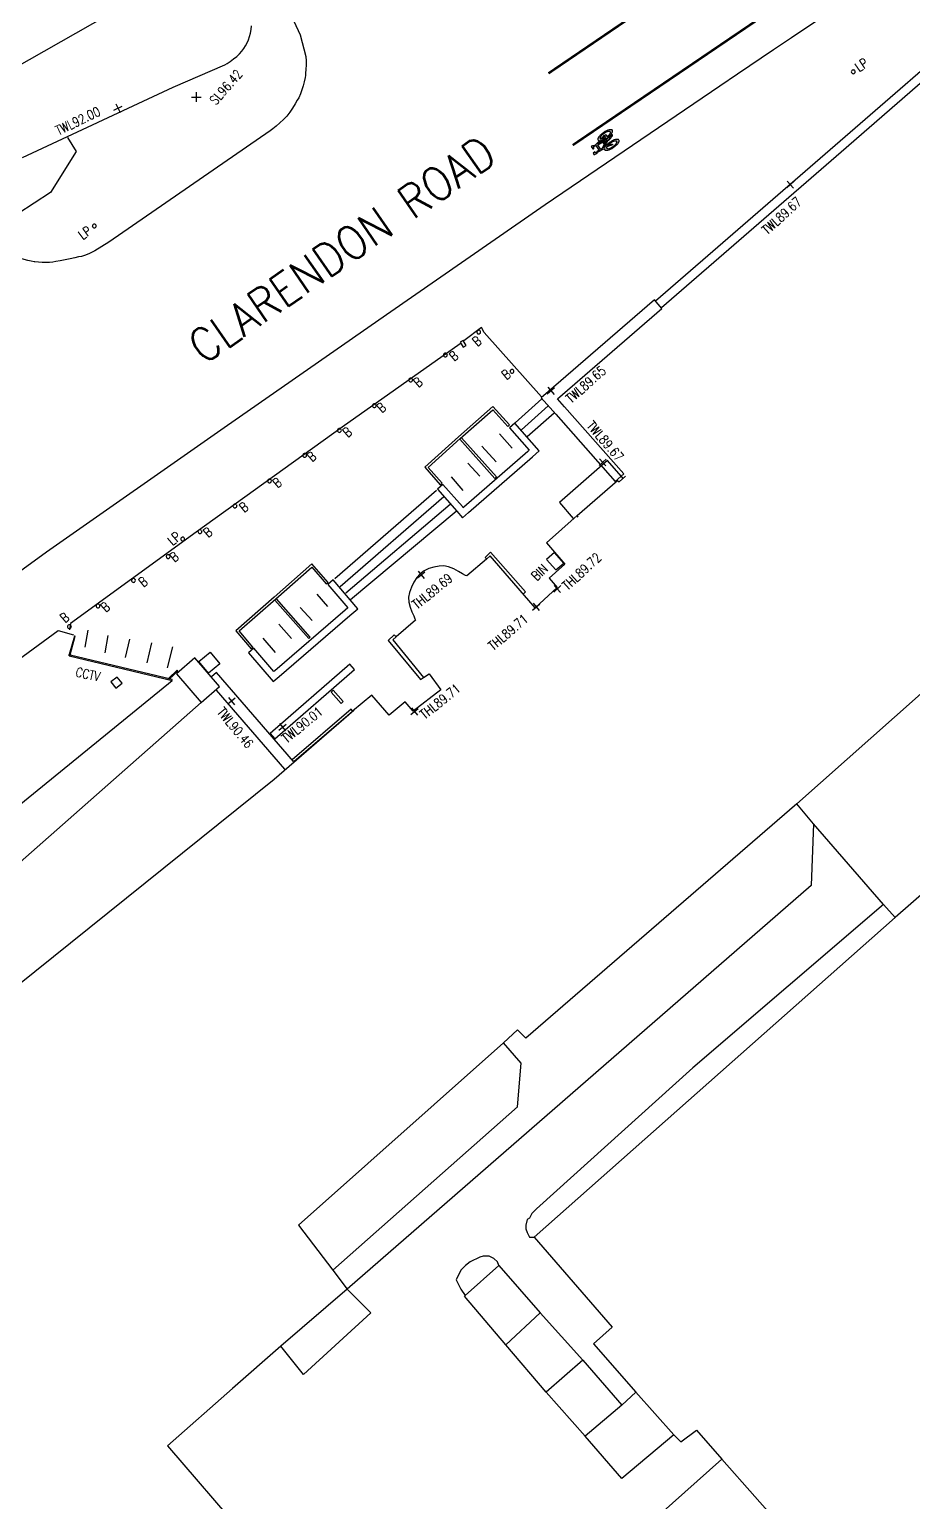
# Model space of a CAD drawing. Extents: x 427500 to 429848, y 434500 to 436505.
# Drawn here: x 429262.6 to 429299.9, y 434946.6 to 435008.8 of the extents above; entities that cross this region are included whole.
import ezdxf

# ---------------------------------------------------------------- set-up
doc = ezdxf.new("R2010")
doc.units = 0
doc.linetypes.add('1004', pattern=[6, 4, -2])
doc.layers.get('0').update_dxf_attribs({"color": 222})
for name, color, linetype in [('KTS_LINES', 7, 'Continuous'), ('LPTIP_Ex_Base', 8, 'Continuous'), ('PRO-MARKINGS', 7, 'Continuous'), ('ROADNAME', 7, 'Continuous')]:
    doc.layers.add(name, color=color, linetype=linetype)
doc.styles.add('LCC Romans', font='romans.shx', dxfattribs={"width": 0.9})
doc.styles.get("Standard").update_dxf_attribs({"font": 'romans.shx'})

# ---------------------------------------------------------------- blocks, each defined once
blk = doc.blocks.new('CIRCL')
at = {"color": 0, "linetype": 'ByBlock', "flags": 128}
for points in [[(0.5, 0), (0.475, 0.154), (0.404, 0.293), (0.293, 0.404), (0.154, 0.475), (0, 0.5), (-0.154, 0.475), (-0.293, 0.404), (-0.404, 0.293), (-0.475, 0.154), (-0.5, 0), (-0.475, -0.154), (-0.404, -0.293), (-0.293, -0.404), (-0.154, -0.475), (0, -0.5), (0.154, -0.475), (0.293, -0.404), (0.404, -0.293), (0.475, -0.154)], [(0.5, 0), (0.475, -0.154)]]:
    blk.add_lwpolyline(points, dxfattribs=at)
blk = doc.blocks.new('SPOT')
at = {"color": 0, "linetype": 'ByBlock', "flags": 128}
for points in [[(-0.5, 0), (0.5, 0)], [(0, 0.5), (0, -0.5)]]:
    blk.add_lwpolyline(points, dxfattribs=at)
blk = doc.blocks.new('Bicycle-1057S')
h = blk.add_hatch(color=0)
h.dxf.hatch_style = 1
edge = h.paths.add_edge_path()
edge.add_arc((0.1255931590565698, -0.09402841553107237), 0.02648515648108875, 129.1417589179424, 144.2919472120851)
edge.add_arc((0.1085562400126971, -0.08167002299842399), 0.005438877888942004, 145.2542598140026, 218.1085320607194)
edge.add_arc((0.1199412003065617, -0.07274033581713624), 0.01990803937288878, 218.1085320607193, 242.7437377249644)
edge.add_arc((0.1323570823030125, -0.04863988274777631), 0.0470186639303978, 242.7437377249643, 256.1140822548531)
edge.add_line((0.1210730989660078, -0.09428444954219217), (0.1210730989660078, -0.1093843280975762))
edge.add_line((0.1210730989660078, -0.1093843280975762), (0.1709389036250854, -0.1093843280975762))
edge.add_line((0.1709389036250854, -0.1093843280975762), (0.1709389036250854, -0.08603216731390888))
edge.add_line((0.1709389036250854, -0.08603216731390888), (0.2357062799771484, -0.07507811475829329))
edge.add_arc((0.2940311629775173, 0.02510465163729701), 0.1159240210641441, 239.7926865904873, 250.1489920615088)
edge.add_arc((0.3352342839856055, 0.1392318298363441), 0.2372611958478196, 250.1489920615087, 261.4948583744368)
edge.add_arc((0.362500000000002, 0.3215590699295104), 0.4216158587933737, 261.4948583744369, 265.5790043067903)
edge.add_line((0.33, -0.09880230125732192), (0.33, -0.1106220625765941))
edge.add_arc((0.3649999999999979, -1.094938660479188), 0.9849386604791879, 92.0364461736281, 98.710120306432)
edge.add_arc((0.3002475405305327, -0.6722787565192403), 0.5573474124130271, 98.71012030643209, 110.2975697722287)
edge.add_arc((0.2023615741320395, -0.4076241066270181), 0.2751706129993586, 110.2975697722287, 131.7625682865146)
edge.add_arc((0.05714990642971905, -0.2449999999999999), 0.05714990642971902, 131.7625682865146, 180)
edge.add_arc((0.05714990642971905, -0.245), 0.05714990642971904, 180, 228.2374317134853)
edge.add_arc((0.2023615741320401, -0.08237589337298118), 0.2751706129993595, 228.2374317134854, 249.7024302277713)
edge.add_arc((0.3002475405305318, 0.1822787565192362), 0.5573474124130229, 249.7024302277713, 261.2898796935679)
edge.add_arc((0.3650000000000001, 0.6049386604791959), 0.9849386604791958, 261.2898796935679, 270)
edge.add_arc((0.3650000000000005, 0.604938660479198), 0.984938660479198, 269.9999999999999, 278.710120306432)
edge.add_arc((0.4297524594694681, 0.1822787565192365), 0.5573474124130234, 278.7101203064321, 290.2975697722287)
edge.add_arc((0.527638425867959, -0.08237589337297913), 0.2751706129993619, 290.2975697722287, 311.7625682865145)
edge.add_arc((0.6728500935702808, -0.2450000000000002), 0.05714990642971921, 311.7625682865148, 360.0000000000001)
edge.add_arc((0.6728500935702809, -0.2450000000000002), 0.05714990642971907, 8.347926217626053e-14, 48.23743171348524)
edge.add_arc((0.5276384258679238, -0.4076241066270601), 0.2751706129994143, 48.23743171348545, 51.44868646367202)
edge.add_line((0.6991289573365953, -0.1924268392766916), (0.9555783743845828, -0.1393683391977977))
edge.add_line((0.9555783743845828, -0.1393683391977977), (1.026142996864914, -0.1494489995521307))
edge.add_arc((1.047232637774721, -0.1446760141640408), 0.02162300495351051, 192.752292015752, 229.4556686730448)
edge.add_arc((1.082087526109876, -0.1021911607252427), 0.07657266547575484, 230.3014880105123, 254.7693945910597)
edge.add_arc((1.137258100044497, 0.09027275344468394), 0.2767829944268662, 254.2163442209831, 263.9588712902375)
edge.add_arc((1.111305815940649, -0.1577737992489841), 0.0273842720150536, 263.337789327011, 292.272256146745)
edge.add_arc((1.118318684532589, -0.1773400816377044), 0.006684298591048081, 300.2362763225035, 358.2881666264944)
edge.add_line((1.125, -0.1775397595764579), (1.125, -0.06938311127612472))
edge.add_arc((1.114107004921157, -0.06988940866287181), 0.01090475487260144, 2.661145164140756, 38.31498093786265)
edge.add_arc((1.110772519990496, -0.07252424211479346), 0.01515459452512635, 38.31498093786259, 73.21773194917768)
edge.add_arc((1.092973786883735, -0.1315424953674024), 0.07679832183938598, 73.2177319491774, 98.60632256700862)
edge.add_arc((1.086437502710172, -0.08835556308793147), 0.03311956120553582, 98.60632256700892, 134.88021916439)
edge.add_line((1.063067446729034, -0.06488758878494341), (1.033157894736842, -0.1147368421052633))
edge.add_line((1.033157894736842, -0.1147368421052633), (0.94, -0.1014285714285716))
edge.add_line((0.94, -0.1014285714285716), (0.94, 0.1393269230769229))
edge.add_line((0.94, 0.1393269230769229), (0.9849999999999998, 0.1349999999999998))
edge.add_arc((1.01645105852891, 0.3320764244353353), 0.199570253672248, 260.9327337914132, 290.3801191405059)
edge.add_arc((1.105464489312583, 0.1086566116361067), 0.04124963619416752, 71.00970639435519, 118.23338806896231, ccw=False)
edge.add_arc((1.115840168087301, 0.1389608091172128), 0.009218591994430198, 6.472580860778692, 70.69733750635021, ccw=False)
edge.add_line((1.125, 0.1399999999999998), (1.125, 0.08999999999999979))
edge.add_line((1.125, 0.08999999999999979), (1.215, 0.08999999999999977))
edge.add_line((1.215, 0.08999999999999977), (1.215, 0.1551204709322744))
edge.add_arc((1.199541460380685, 0.152605035499959), 0.01566186012503258, 9.242245549902828, 38.24503396435792)
edge.add_arc((1.175907833058162, 0.1339771072228429), 0.04575418559710753, 38.24503396435812, 62.40139835930763)
edge.add_arc((1.144411258767213, 0.07372613583564096), 0.1137410501017065, 62.40139835930752, 80.15996594038734)
edge.add_arc((1.117118489909174, -0.08362655073671205), 0.2734431578006205, 80.15996594038758, 97.39463954963908)
edge.add_arc((1.101932488087908, 0.03338489676562068), 0.1554503889632606, 97.39463954963931, 115.9418288466421)
edge.add_arc((1.008892827938793, 0.2234296512512854), 0.05614866456590088, 265.4429401072497, 296.48081285581895, ccw=False)
edge.add_line((1.004431711558944, 0.1674584892731782), (0.7039782804499767, 0.1963482422644251))
edge.add_arc((0.5276024317589506, 0.4074790768269162), 0.2751084682530396, 309.8749265664079, 311.7820790879888)
edge.add_arc((0.6727840718052973, 0.2449999999999999), 0.05721592819470267, 311.7820790879888, 360)
edge.add_arc((0.6727840718052971, 0.2449999999999999), 0.05721592819470289, 359.9999999999999, 408.2179209120112)
edge.add_arc((0.5276024317590292, 0.08252092317317208), 0.2751084682529212, 48.21792091201113, 69.68965002433214)
edge.add_arc((0.4297377485950346, -0.1818948901564406), 0.5570538859307931, 69.68965002433218, 81.283999398439)
edge.add_arc((0.3649999999999998, -0.6041692450557905), 0.9842618059168534, 81.28399939843904, 89.99999999999999)
edge.add_arc((0.3650000000000001, -0.6041692450557938), 0.9842618059168566, 90.00000000000001, 98.71600060156094)
edge.add_arc((0.3002622514049669, -0.1818948901564457), 0.5570538859307985, 98.71600060156108, 110.3103499756678)
edge.add_arc((0.2023975682409703, 0.08252092317317244), 0.2751084682529208, 110.3103499756678, 131.7820790879888)
edge.add_arc((0.05721592819470288, 0.2450000000000001), 0.05721592819470277, 131.7820790879889, 180)
edge.add_arc((0.05721592819470288, 0.2450000000000001), 0.05721592819470279, 180, 228.2179209120111)
edge.add_arc((0.2023975682409709, 0.4074790768268282), 0.2751084682529215, 228.2179209120111, 249.6896500243321)
edge.add_arc((0.3002622514049652, 0.6718948901564387), 0.5570538859307912, 249.6896500243321, 261.2839993984389)
edge.add_arc((0.3650000000000005, 1.094169245055782), 0.9842618059168449, 261.2839993984389, 269.9999999999999)
edge.add_arc((0.3650000000000005, 1.094169245055783), 0.9842618059168462, 269.9999999999999, 278.7160006015609)
edge.add_arc((0.4297377485950349, 0.6718948901564392), 0.5570538859307919, 278.7160006015609, 290.3103499756678)
edge.add_arc((0.5276024317590321, 0.4074790768268224), 0.2751084682529152, 290.3103499756677, 298.7400305951868)
edge.add_line((0.6598845455543121, 0.1662611013890084), (0.7049721577726218, 0.1619257540603247))
edge.add_line((0.7049721577726218, 0.1619257540603247), (0.4092702756605957, 0.007454621613743967))
edge.add_arc((0.3624999999999988, -0.4115590699294977), 0.4216158587933608, 83.6310126563938, 89.99999999999984)
edge.add_arc((0.3624999999999998, -0.4115590699294889), 0.4216158587933519, 89.99999999999997, 98.50514162556317)
edge.add_arc((0.3352342839856051, -0.2292318298363435), 0.2372611958478189, 98.50514162556317, 109.8510079384912)
edge.add_arc((0.2940311629775176, -0.1151046516372976), 0.1159240210641447, 109.8510079384912, 131.0753738798026)
edge.add_arc((0.2329280192318751, -0.04500000000000001), 0.02292801923187508, 131.0753738798026, 180)
edge.add_arc((0.2329280192318752, -0.04500000000000001), 0.02292801923187524, 180.0000000000001, 222.6870495144356)
edge.add_line((0.2160743692041546, -0.0605450489430028), (0.1709389036250855, -0.06817877273918918))
edge.add_line((0.1709389036250855, -0.06817877273918918), (0.1709389036250855, -0.05314407924277024))
edge.add_line((0.1709389036250855, -0.05314407924277024), (0.1210730989660078, -0.05314407924277022))
edge.add_line((0.1210730989660078, -0.05314407924277022), (0.1210730989660078, -0.06826489232125907))
edge.add_arc((0.1295536262736133, -0.1049338960924515), 0.03763688590979285, 103.0219837958038, 123.3282019209634)
edge = h.paths.add_edge_path(flags=16)
edge.add_line((0.8010092807424596, 0.1526914153132249), (0.85, 0.1479807692307691))
edge.add_line((0.85, 0.1479807692307691), (0.85, -0.09119768916500626))
edge.add_line((0.85, -0.09119768916500627), (0.5149813376234688, -0.04592489695196145))
edge.add_arc((0.4920719807681302, -0.04500000000000186), 0.02292801923186977, 357.6881093012058, 360.0000000000044)
edge.add_arc((0.492071980768125, -0.04500000000000007), 0.02292801923187499, 359.9999999999999, 405.6770613714275)
edge.add_line((0.5080918281662061, -0.02859699554229709), (0.5583965690419177, -0.02007051495797908))
edge.add_line((0.5583965690419177, -0.02007051495797908), (0.5583965690419177, -0.03488638777457719))
edge.add_line((0.5583965690419177, -0.03488638777457719), (0.6071960093520374, -0.0348863877745772))
edge.add_line((0.6071960093520374, -0.0348863877745772), (0.6071960093520374, -0.01994367788202011))
edge.add_arc((0.5961658072233547, 0.02207109393126968), 0.04343853599653663, 284.7099937128414, 308.6624902789959)
edge.add_arc((0.6191713373046384, -0.006683059294339246), 0.006613873852225735, 308.6624902789954, 417.054963233324)
edge.add_arc((0.597462100593441, -0.04018266257306424), 0.04653272126062121, 57.05496323332503, 77.92545307749995)
edge.add_line((0.6071960093520375, 0.005320580917900087), (0.6071960093520374, 0.02047441945387607))
edge.add_line((0.6071960093520374, 0.02047441945387607), (0.5583965690419177, 0.02047441945387607))
edge.add_line((0.5583965690419177, 0.02047441945387607), (0.5583965690419177, -0.003409372772500956))
edge.add_line((0.5583965690419177, -0.003409372772500958), (0.489807155429238, -0.01522256642305359))
edge.add_arc((0.4309688370224912, -0.115104651637281), 0.1159240210641259, 59.49860577599883, 62.30136376572178)
edge.add_line((0.4848527530876162, -0.01246497973034986), (0.8010092807424596, 0.1526914153132249))
edge = h.paths.add_edge_path(flags=16)
edge.add_arc((0.4783568392825849, -0.3575472182040819), 0.1917893422273881, 65.84495474860528, 69.5671713206016)
edge.add_arc((0.4101288188534401, -0.540685588829678), 0.3872240514452698, 69.5671713206013, 81.22760581677363)
edge.add_arc((0.3650000000000043, -0.8331319537255499), 0.6831319537255498, 81.22760581677335, 87.06318721189446)
edge.add_line((0.4, -0.150897194862527), (0.4, -0.2150000000000001))
edge.add_line((0.4, -0.2150000000000001), (0.5568384287202102, -0.1825506699199566))
edge = h.paths.add_edge_path(flags=16)
edge.add_arc((0.1504167412798086, -0.2449999999999998), 0.0404167412798087, 180.0000000000003, 228.031377788937)
edge.add_arc((0.2516431607174225, -0.132452781795901), 0.1917893422274068, 228.0313777889369, 249.5671713206013)
edge.add_arc((0.3198711811465615, 0.05068558882968327), 0.3872240514452754, 249.5671713206013, 261.2276058167736)
edge.add_arc((0.3650000000000002, 0.3431319537256016), 0.6831319537256016, 261.2276058167737, 270)
edge.add_arc((0.3650000000000006, 0.3431319537255932), 0.6831319537255933, 269.9999999999999, 278.7723941832264)
edge.add_arc((0.4101288188534402, 0.05068558882967744), 0.3872240514452694, 278.7723941832263, 290.4328286793987)
edge.add_arc((0.4783568392825773, -0.1324527817959004), 0.1917893422274075, 290.4328286793986, 311.968622211063)
edge.add_arc((0.5795832587201913, -0.2450000000000001), 0.04041674127980865, 311.968622211063, 360)
edge.add_arc((0.5795832587201913, -0.2450000000000001), 0.04041674127980865, 3.934699558586697e-14, 48.03137778893682)
edge.add_arc((0.478356839282282, -0.3575472182044319), 0.1917893422278519, 48.03137778893772, 49.26932853407754)
edge.add_line((0.6035001816606982, -0.2122121032096358), (0.3879520662544559, -0.2568082650178238))
edge.add_arc((0.359621437672778, -0.1471711421593139), 0.1132383469701186, 270.0000000000009, 284.4885082669896, ccw=False)
edge.add_arc((0.3599813813666154, -0.2048860969552485), 0.0555245588725474, 244.0010186952478, 269.62857158370264, ccw=False)
edge.add_arc((0.3404972897307452, -0.2454727757627812), 0.01050793074839578, 177.4212617184321, 242.479324053344, ccw=False)
edge.add_line((0.33, -0.2450000000000001), (0.33, -0.150897194862527))
edge.add_arc((0.3649999999999946, -0.8331319537255476), 0.6831319537255475, 92.93681278810544, 98.7723941832266)
edge.add_arc((0.3198711811465587, -0.5406855888296751), 0.3872240514452669, 98.77239418322624, 110.4328286793987)
edge.add_arc((0.2516431607174224, -0.3575472182040986), 0.1917893422274065, 110.4328286793987, 131.9686222110632)
edge.add_arc((0.1504167412798083, -0.2449999999999998), 0.04041674127980829, 131.968622211063, 180.0000000000003)
edge = h.paths.add_edge_path(flags=16)
edge.add_line((0.4, -0.1106220625765941), (0.4, -0.09838578643388625))
edge.add_arc((0.362500000000002, 0.3215590699294804), 0.4216158587933433, 275.1028316889799, 278.5051416255631)
edge.add_arc((0.3897657160143952, 0.1392318298363415), 0.237261195847817, 278.5051416255631, 289.8510079384913)
edge.add_arc((0.4309688370224811, 0.0251046516373004), 0.1159240210641479, 289.8510079384913, 297.5734711250544)
edge.add_line((0.484628403888863, -0.07765248701200858), (0.835, -0.1250000000000002))
edge.add_line((0.835, -0.1250000000000002), (0.6529817174705733, -0.1626589550060883))
edge.add_arc((0.5276384258679636, -0.4076241066270114), 0.2751706129993511, 62.90217049968486, 69.70243022777146)
edge.add_arc((0.4297524594694673, -0.6722787565192396), 0.5573474124130262, 69.70243022777129, 81.2898796935679)
edge.add_arc((0.3650000000000009, -1.09493866047919), 0.9849386604791897, 81.28987969356794, 87.96355382637184)
edge = h.paths.add_edge_path(flags=16)
edge.add_arc((0.4449236986313491, -0.04500000000000011), 0.01507630136865096, 1.054819283487206e-13, 48.44895341119659)
edge.add_arc((0.4060479337699563, -0.08886225322274957), 0.07368707129479077, 48.44895341119748, 69.84062143707904)
edge.add_arc((0.3798391743587921, -0.1602517204131925), 0.1497354446870443, 69.84062143707904, 81.35341277984766)
edge.add_arc((0.3624999999999999, -0.2742745398618802), 0.2650690925200709, 81.35341277984772, 89.99999999999997)
edge.add_arc((0.3624999999999999, -0.274274539861879), 0.2650690925200698, 89.99999999999997, 98.64658722015228)
edge.add_arc((0.3451608256412076, -0.1602517204131919), 0.1497354446870436, 98.6465872201522, 110.1593785629209)
edge.add_arc((0.3189520662300434, -0.08886225322274857), 0.07368707129478973, 110.1593785629209, 131.5510465888027)
edge.add_arc((0.2800763013686506, -0.04500000000000002), 0.01507630136865062, 131.5510465888023, 180.0000000000001)
edge.add_arc((0.2800763013686508, -0.04500000000000002), 0.01507630136865079, 180.0000000000001, 228.4489534111975)
edge.add_arc((0.3189520662300437, -0.001137746777250717), 0.07368707129479057, 228.4489534111975, 249.8406214370791)
edge.add_arc((0.3451608256412076, 0.07025172041319168), 0.1497354446870435, 249.8406214370791, 261.3534127798478)
edge.add_arc((0.3625000000000003, 0.1842745398618795), 0.2650690925200704, 261.3534127798476, 269.9999999999999)
edge.add_arc((0.3625000000000002, 0.1842745398618796), 0.2650690925200706, 269.9999999999999, 278.6465872201522)
edge.add_arc((0.3798391743587923, 0.07025172041319208), 0.149735444687044, 278.6465872201523, 290.1593785629209)
edge.add_arc((0.4060479337699569, -0.001137746777252258), 0.07368707129478903, 290.1593785629209, 311.5510465888029)
edge.add_arc((0.4449236986313495, -0.04500000000000011), 0.01507630136865057, 311.5510465888019, 360.0000000000001)
edge = h.paths.add_edge_path(flags=16)
edge.add_arc((0.5545215225433117, 0.5356726882561043), 0.3234618584126379, 256.4487186734111, 264.5542933785383)
edge.add_line((0.5238241919462786, 0.2136707507743962), (0.5932041344403048, 0.2069996024576628))
edge.add_arc((0.4781819073505409, 0.3626381845019278), 0.1935290183549708, 306.4656665490008, 311.7704046412889)
edge.add_arc((0.5813587244239535, 0.2471211639649405), 0.03864313257081291, 311.7704046412892, 360.5617053325667)
edge.add_arc((0.5813587244239538, 0.2471211639649405), 0.03864313257081273, 0.5617053325667196, 49.35300602384447)
edge.add_arc((0.4804665614422023, 0.1296034671529087), 0.1935290183549633, 49.35300602384398, 70.62459621730659)
edge.add_arc((0.4135262961559181, -0.06074449369631113), 0.3953045008003145, 70.62459621730665, 82.01711533480362)
edge.add_arc((0.3709724373807858, -0.3641886128402266), 0.7017178887905926, 82.0171153348035, 90.56170533256646)
edge.add_arc((0.3709724373807861, -0.3641886128402225), 0.7017178887905886, 90.5617053325665, 99.1062953303295)
edge.add_arc((0.3224774452478641, -0.06163712948952527), 0.3953045008003125, 99.10629533032939, 110.4988144478265)
edge.add_arc((0.2518180926494552, 0.1273618154980764), 0.1935290183549649, 110.4988144478264, 131.7704046412889)
edge.add_arc((0.1486412755760465, 0.2428788360350593), 0.03864313257081296, 131.7704046412889, 180.5617053325667)
edge.add_arc((0.1486412755760468, 0.2428788360350593), 0.03864313257081321, 180.5617053325666, 229.353006023844)
edge.add_arc((0.2495334385577984, 0.3603965328470931), 0.1935290183549653, 229.3530060238443, 250.6245962173066)
edge.add_arc((0.3164737038440827, 0.5507444936963126), 0.3953045008003163, 250.6245962173066, 262.0171153348036)
edge.add_arc((0.3590275626192138, 0.8541886128402267), 0.7017178887905928, 262.0171153348036, 270.5617053325665)
edge.add_arc((0.359027562619214, 0.8541886128402225), 0.7017178887905887, 270.5617053325665, 279.1062953303295)
edge.add_arc((0.4075225547521375, 0.5516371294895188), 0.395304500800306, 279.1062953303293, 289.098106292045)
edge.add_line((0.5368609167713212, 0.1780902964642959), (0.4650000000000001, 0.1849999999999999))
edge.add_arc((0.5011695245165797, 0.5494383493096282), 0.3662288150204487, 249.5302429035852, 264.3321092119445, ccw=False)
edge.add_arc((0.408696752517224, 0.3017101403780114), 0.1018040070660671, 219.81143243366, 249.5302429035852, ccw=False)
edge.add_arc((0.3393648764862762, 0.2439215579258251), 0.01154643510778842, 182.9001710029059, 219.8114324336599, ccw=False)
edge.add_arc((0.333388750288222, 0.2436188025506967), 0.00556264490823779, 121.34140895685039, 182.9001710029066, ccw=False)
edge.add_arc((0.3569992523026438, 0.2048494964756024), 0.05095553971477509, 96.53117755850923, 121.34140895685059, ccw=False)
edge.add_arc((0.3626516754290913, 0.1554776886042005), 0.1006498583004144, 77.38597802456098, 96.53117755850923, ccw=False)
edge.add_arc((0.3748392886274233, 0.2099393253543119), 0.04484118699412693, 58.985215138957585, 77.38597802456081, ccw=False)
edge.add_arc((0.5380436786246806, 0.5314291914319482), 0.3158330644056515, 243.667006448054, 259.1754194558784)
at = {"color": 0}
for p, q in [((0.3287280353378081, -0.1041516017134914), (0.3288192754914361, -0.1039005124007382)), ((0.3288877096512284, -0.1042885504342675), (0.3287280353378081, -0.1041516017134914)), ((0.3295948302791771, -0.1031929206888656), (0.3287508467244056, -0.1032157388124624)), ((0.3296632644389694, -0.1019603222330919), (0.3287736581110039, -0.1019603222330919)), ((0.3291158127316791, -0.1019831503514884), (0.3287736581110039, -0.1024624908638004)), ((0.3290930013450817, -0.1042885504342675), (0.3288877096512284, -0.1042885504342675)), ((0.3292526756585019, -0.1039461686375294), (0.3290930013450817, -0.1042885504342675)), ((0.329640453052372, -0.1023483602666211), (0.329161435504874, -0.1019831503514884)), ((0.3294351613585196, -0.1039461686375294), (0.3292526756585019, -0.1039461686375294)), ((0.3295720188925797, -0.1041287735950949), (0.3294351613585196, -0.1039461686375294)), ((0.3294351613585196, -0.1042885504342675), (0.3295720188925797, -0.1041287735950949)), ((0.3296176416657746, -0.1028277007789349), (0.3295948302791771, -0.1035581306040002))]:
    blk.add_line(p, q, dxfattribs=at)
for points in [[(0.1088746358722688, -0.07348688451793352, 0.06620162645581315), (0.1040871721730241, -0.07857021246627484, 0.329045697347466), (0.1042766963171289, -0.08502664309139618, 0.1079072842323877), (0.1108238940228147, -0.09043792768159163, 0.05840540863255037), (0.1210730989660078, -0.09428444954219217), (0.1210730989660078, -0.1093843280975762), (0.1709389036250854, -0.1093843280975762), (0.1709389036250854, -0.08603216731390888), (0.2357062799771484, -0.07507811475829329, 0.04521868944864418), (0.2546662158690515, -0.08393102875599362, 0.04954616364587781), (0.3001437889372994, -0.09542010860099805, 0.01782233505618444), (0.33, -0.09880230125732192), (0.33, -0.1106220625765941, 0.02912762999146831), (0.2158454020491987, -0.1213591461011008, 0.05060291222805472), (0.1069060248669102, -0.1495405845398161, 0.09393354558812385), (0.01908547964996145, -0.2023712395341582, 0.2136395982254601), (1.050686772828547e-17, -0.245, 0.2136395982254597), (0.01908547964996138, -0.2876287604658417, 0.09393354558812361), (0.1069060248669101, -0.3404594154601839, 0.05060291222805496), (0.2158454020491984, -0.3686408538988992, 0.03802337796379034), (0.3649999999999999, -0.38, 0.03802337796379043), (0.5141545979508021, -0.3686408538988992, 0.05060291222805458), (0.6230939751330896, -0.3404594154601841, 0.09393354558812297), (0.7109145203500387, -0.287628760465842, 0.2136395982254593), (0.73, -0.2450000000000001, 0.2136395982254589), (0.7109145203500387, -0.2023712395341586, 0.01401265916983727), (0.6991289573365953, -0.1924268392766916), (0.9555783743845828, -0.1393683391977977), (1.026142996864914, -0.1494489995521307, 0.1615320291578394), (1.033176901781189, -0.1611074057332191, 0.1071688624317772), (1.061971533169924, -0.1760743112137108, 0.04253541846399684), (1.108128811333472, -0.1849731557766747, 0.126925508449554), (1.121684677080907, -0.1831150224875275, 0.2588591559397385), (1.125, -0.1775397595764579), (1.125, -0.06938311127612472, 0.1568364930858567), (1.12266303144645, -0.06312863289895194, 0.1534803684012116), (1.115148189584886, -0.05801509841774095, 0.1112340150849529), (1.081481344142446, -0.05560893231927388, 0.1596097520212116), (1.063067446729034, -0.06488758878494341), (1.033157894736842, -0.1147368421052633), (0.94, -0.1014285714285716), (0.94, 0.1393269230769229), (0.9849999999999998, 0.1349999999999998, 0.1292002425394808), (1.085950761182175, 0.1449986933129138, -0.2090187272153614), (1.118887449725435, 0.1476611834182221, -0.2878070053565828), (1.125, 0.1399999999999998), (1.125, 0.08999999999999979), (1.215, 0.08999999999999977), (1.215, 0.1551204709322744, 0.1272284316793309), (1.211841824661803, 0.1623001322569733, 0.1057940901736811), (1.197104576227332, 0.1745251476030487, 0.07764182163660346), (1.163849375363327, 0.1857939104251043, 0.07534252693725144), (1.081925585010936, 0.1875424371523875, 0.08110451507786728), (1.033929410422161, 0.1731718949336026, -0.1362623426198962), (1.004431711558944, 0.1674584892731782), (0.7039782804499767, 0.1963482422644251, 0.00832171479736017), (0.7109070029063665, 0.2023349725952917, 0.2135505823316499), (0.73, 0.2449999999999999, 0.2135505823316504), (0.7109070029063664, 0.2876650274047082, 0.09396317257082422), (0.6230939751330898, 0.3405248658727139, 0.05063309589599981), (0.5141519477101913, 0.36872591840272, 0.03804907271182555), (0.365, 0.3800925608610629, 0.03804907271182546), (0.2158480522898086, 0.36872591840272, 0.05063309589599926), (0.1069060248669102, 0.340524865872714, 0.09396317257082444), (0.01909299709363351, 0.2876650274047083, 0.2135505823316499), (1.005154347342302e-16, 0.245, 0.2135505823316495), (0.01909299709363353, 0.2023349725952918, 0.09396317257082416), (0.1069060248669102, 0.1494751341272861, 0.05063309589599998), (0.2158480522898087, 0.12127408159728, 0.03804907271182587), (0.3649999999999999, 0.109907439138937, 0.03804907271182588), (0.5141519477101915, 0.1212740815972799, 0.05063309589599987), (0.6230939751330898, 0.1494751341272859, 0.03679801626859047), (0.6598845455543121, 0.1662611013890084), (0.7049721577726218, 0.1619257540603247), (0.4092702756605957, 0.007454621613743975, 0.02779710588782994), (0.3625, 0.01005678886386304, 0.03712772687842065), (0.3001437889372993, 0.00542010860099796, 0.04954616364587789), (0.2546662158690515, -0.006068971244006424, 0.0928744276712165), (0.2178631344268814, -0.0277158074614547, 0.2167769235559518), (0.21, -0.04500000000000004, 0.1884415738359674), (0.2160743692041546, -0.0605450489430028), (0.1709389036250855, -0.06817877273918918), (0.1709389036250855, -0.05314407924277024), (0.1210730989660078, -0.05314407924277022), (0.1210730989660078, -0.06826489232125907, 0.0888351774420325), (0.1088746358722688, -0.07348688451793352)], [(0.4787293732899234, 0.2212158168741777, 0.03538199524900019), (0.5238241919462786, 0.2136707507743962), (0.5932041344403048, 0.2069996024576628, 0.02315042084802789), (0.6071007434608504, 0.2183003355453849, 0.2161679210065194), (0.62, 0.2474999999999999, 0.2161679210065208), (0.6065307354804885, 0.2764411495422749, 0.09308226368066548), (0.5446710112211003, 0.3121720010628481, 0.04975022667479514), (0.4684251111540539, 0.3307293476581098, 0.03730009124669594), (0.3640931808341686, 0.3374955549148199, 0.03730009124669604), (0.2599139626854521, 0.3286851207123394, 0.04975022667479567), (0.1840465528159611, 0.3086364671569156, 0.09308226368066488), (0.1228992565391498, 0.2716996644546151, 0.2161679210065207), (0.11, 0.2425, 0.2161679210065191), (0.1234692645195115, 0.2135588504577247, 0.09308226368066462), (0.1853289887788999, 0.1778279989371517, 0.04975022667479539), (0.261574888845947, 0.1592706523418899, 0.03730009124669569), (0.3659068191658316, 0.1525044450851799, 0.03730009124669613), (0.4700860373145483, 0.1613148792876605, 0.04362514343017022), (0.5368609167713212, 0.1780902964642959), (0.4650000000000001, 0.1849999999999999, -0.06467527653755671), (0.3730945758271105, 0.2063343527291863, -0.1304045123069024), (0.3304954155632345, 0.2365288029161547, -0.16246290201637), (0.3278332299811951, 0.2433373554093805, -0.2752523142161367), (0.3304954155632345, 0.2483697637738941, -0.1086799343264191), (0.3512033730290797, 0.2554743402884014, -0.08373155279410573), (0.3846317998921907, 0.253698196159803, -0.0804614398804402), (0.3979441247861357, 0.2483697637738943, 0.06777169068829121)], [(0.8010092807424596, 0.1526914153132249), (0.85, 0.1479807692307691), (0.85, -0.09119768916500627), (0.5149813376234688, -0.04592489695196145, 0.01008786833677551), (0.515, -0.0450000000000001, 0.2019853073732921), (0.5080918281662061, -0.02859699554229709), (0.5583965690419177, -0.02007051495797908), (0.5583965690419177, -0.03488638777457719), (0.6071960093520374, -0.0348863877745772), (0.6071960093520374, -0.01994367788202011, 0.1048946772739972), (0.6233032332950188, -0.01184743368605731, 0.5116844109006436), (0.6227681884753907, -0.001132744979941137, 0.0913172553089896), (0.6071960093520375, 0.005320580917900087), (0.6071960093520374, 0.02047441945387607), (0.5583965690419177, 0.02047441945387607), (0.5583965690419177, -0.003409372772500958), (0.489807155429238, -0.01522256642305359, 0.01222994846074251), (0.4848527530876162, -0.01246497973034986)], [(0.1099999999999999, -0.245, 0.2126996629660772), (0.1233891155438425, -0.2750502982140864, 0.09424518177345811), (0.1846877707974303, -0.312175144212722, 0.05092219011426544), (0.2608157658004246, -0.3320087068372218, 0.03829549467705391), (0.3649999999999999, -0.3400000000000001, 0.03829549467705463), (0.4691842341995759, -0.3320087068372218, 0.05092219011426571), (0.5453122292025695, -0.3121751442127222, 0.0942451817734579), (0.6066108844561574, -0.2750502982140867, 0.2126996629660783), (0.62, -0.2450000000000001, 0.2126996629660773), (0.6066108844561575, -0.2149497017859136, 0.005401631654725485), (0.6035001816606982, -0.2122121032096358), (0.3879520662544559, -0.2568082650178238, -0.06330239550141832), (0.3596214376727798, -0.2604094891294326, -0.1122897084671572), (0.3356419041153343, -0.2547916726470021, -0.2917483079654162), (0.33, -0.2450000000000001), (0.33, -0.150897194862527, 0.02546803149984724), (0.260815765800424, -0.1579912931627783, 0.05092219011426607), (0.1846877707974304, -0.1778248557872778, 0.0942451817734587), (0.1233891155438424, -0.2149497017859135, 0.2126996629660795)], [(0.46, -0.04500000000000008, 0.2146048509417658), (0.4549236141370791, -0.03371742259779956, 0.09361076745084396), (0.4314429111656884, -0.01968942908585436, 0.05027632593247241), (0.402350289127994, -0.01221809886904895, 0.03774576470632048), (0.3625, -0.009205447341809187, 0.03774576470632059), (0.3226497108720062, -0.01221809886904892, 0.05027632593247273), (0.2935570888343117, -0.0196894290858543, 0.09361076745084515), (0.270076385862921, -0.03371742259779952, 0.2146048509417721), (0.265, -0.04500000000000005, 0.2146048509417696), (0.270076385862921, -0.0562825774022006, 0.09361076745084396), (0.2935570888343117, -0.07031057091414578, 0.05027632593247258), (0.3226497108720061, -0.07778190113095115, 0.03774576470632061), (0.3625, -0.08079455265819095, 0.03774576470632053), (0.402350289127994, -0.07778190113095122, 0.05027632593247251), (0.4314429111656884, -0.07031057091414585, 0.09361076745084572), (0.4549236141370789, -0.05628257740220063, 0.2146048509417737)], [(0.4, -0.1106220625765941), (0.4, -0.09838578643388625, 0.01484646830517884), (0.4248562110627007, -0.09542010860099812, 0.0495461636458783), (0.4703337841309485, -0.0839310287559937, 0.03370836062723707), (0.484628403888863, -0.07765248701200858), (0.835, -0.1250000000000002), (0.6529817174705733, -0.1626589550060883, 0.02968044140767472), (0.6230939751330898, -0.1495405845398163, 0.05060291222805478), (0.5141545979508013, -0.1213591461011009, 0.02912762999146828)], [(0.5568384287202102, -0.1825506699199566, 0.01624266183902606), (0.5453122292025696, -0.177824855787278, 0.05092219011426567), (0.4691842341995761, -0.1579912931627784, 0.02546803149984717), (0.4, -0.150897194862527), (0.4, -0.2150000000000001)]]:
    blk.add_lwpolyline(points, format="xyb", close=True, dxfattribs=at)

msp = doc.modelspace()

# ---------------------------------------------------------------- linework, layer by layer
at = {"layer": 'LPTIP_Ex_Base', "color": 251, "true_color": 0x636466}
for p, q in [((429269.26, 435011.327), (429257.953, 435004.907)), ((429301.8, 434982.15), (429295, 434976.1)), ((429239.05, 434957.2), (429268.605016, 434981.313252)), ((429269.835624, 434980.381415), (429240.55, 434954.55)), ((429242.35, 434952.6), (429272.913057, 434977.146133)), ((429306, 434977.3), (429299.15, 434971.3)), ((429295, 434976.1), (429283.55, 434966.2)), ((429295.7, 434975.25), (429295, 434976.1)), ((429295.7, 434975.25), (429295.6, 434972.65)), ((429298.65, 434971.85), (429295.7, 434975.25)), ((429295.6, 434972.65), (429276, 434955.6)), ((429298.65, 434971.85), (429290.6, 434964.95)), ((429299.15, 434971.3), (429298.65, 434971.85)), ((429299.15, 434971.3), (429283.9, 434957.8)), ((429283.2, 434966.55), (429282.6, 434966)), ((429283.55, 434966.2), (429283.2, 434966.55)), ((429282.6, 434966), (429273.95, 434958.3)), ((429283.35, 434965.15), (429282.6, 434966)), ((429283.2, 434963.3), (429283.35, 434965.15)), ((429290.6, 434964.95), (429284, 434959)), ((429275.4, 434956.4), (429283.2, 434963.3)), ((429283.8, 434958.8), (429283.7, 434958.6)), ((429284, 434959), (429283.8, 434958.8)), ((429273.95, 434958.3), (429275.4, 434956.4)), ((429283.6, 434958.55), (429283.55, 434958.3)), ((429283.55, 434958.3), (429283.55, 434958.15)), ((429283.55, 434958.15), (429283.6, 434958)), ((429283.7, 434958.6), (429283.6, 434958.55)), ((429283.6, 434958), (429283.7, 434957.8)), ((429283.7, 434957.8), (429283.9, 434957.8)), ((429283.9, 434957.8), (429287.2, 434954)), ((429281.6, 434956.95), (429281.2, 434956.75)), ((429281.75, 434957), (429281.6, 434956.95)), ((429282, 434957), (429281.75, 434957)), ((429282.2, 434956.9), (429282, 434957)), ((429282.35, 434956.75), (429282.2, 434956.9)), ((429275.4, 434956.4), (429276, 434955.6)), ((429280.8, 434956.4), (429280.6, 434956)), ((429281, 434956.6), (429280.8, 434956.4)), ((429280.99, 434955.34), (429282.4, 434956.6)), ((429281.2, 434956.75), (429281, 434956.6)), ((429282.4, 434956.6), (429282.35, 434956.75)), ((429282.4, 434956.6), (429284.15, 434954.6)), ((429280.6, 434956), (429280.8, 434955.6)), ((429276, 434955.6), (429273.2, 434953.2)), ((429276, 434955.6), (429277, 434954.6)), ((429280.8, 434955.6), (429280.99, 434955.34)), ((429280.95, 434955.3), (429280.99, 434955.34)), ((429282.7, 434953.25), (429280.95, 434955.3)), ((429277, 434954.6), (429274.15, 434952)), ((429284.15, 434954.6), (429282.7, 434953.25)), ((429284.15, 434954.6), (429285.95, 434952.6)), ((429287.2, 434954), (429286.4, 434953.3)), ((429273.2, 434953.2), (429271.15, 434951.4)), ((429274.15, 434952), (429273.2, 434953.2)), ((429284.4, 434951.25), (429282.7, 434953.25)), ((429286.4, 434953.3), (429288.2, 434951.25)), ((429285.95, 434952.6), (429284.4, 434951.25)), ((429285.95, 434952.6), (429287.6, 434950.7)), ((429271.15, 434951.4), (429268.405, 434948.989)), ((429286.05, 434949.4), (429284.4, 434951.25)), ((429287.6, 434950.7), (429286.05, 434949.4)), ((429288.2, 434951.25), (429287.6, 434950.7)), ((429288.2, 434951.25), (429289.8, 434949.45)), ((429287.6, 434947.6), (429286.05, 434949.4)), ((429289.8, 434949.45), (429287.6, 434947.6)), ((429289.8, 434949.45), (429290.1, 434949.15)), ((429290.1, 434949.15), (429290.75, 434949.65)), ((429290.75, 434949.65), (429291.83, 434948.42)), ((429268.405, 434948.989), (429272.7, 434944)), ((429288.7, 434945.64), (429291.83, 434948.42)), ((429291.83, 434948.42), (429296.05, 434943.65))]:
    msp.add_line(p, q, dxfattribs=at)
at = {"layer": 'LPTIP_Ex_Base', "color": 251, "true_color": 0x636466, "flags": 128}
for points in [[(429289.023011, 434997.341592), (429296.609422, 435003.918943), (429302.850919, 435009.328844), (429304.785843, 435011.012578), (429304.80717, 435011.028504), (429308.249029, 435007.017047), (429312.139897, 435002.503427)], [(429273.12947, 435010.503479), (429274.01172, 435008.576191), (429274.247953, 435007.655142)], [(429311.872046, 435002.291628), (429307.991285, 435006.795309), (429304.797246, 435010.513482), (429304.765492, 435010.475773), (429303.106645, 435009.034388), (429296.864872, 435003.624248), (429289.276117, 434997.042887)], [(429294.011722, 435007.951537), (429294.768841, 435008.465619), (429297.060794, 435010.005297), (429297.841567, 435010.508585)], [(429262.282255, 435003.391963), (429268.653154, 435006.373155), (429270.837923, 435007.305392), (429270.930672, 435007.36993), (429271.056256, 435007.456684), (429271.196631, 435007.558215), (429271.33375, 435007.667086), (429271.449567, 435007.775858), (429271.544257, 435007.88411), (429271.629851, 435007.996801), (429271.706087, 435008.114562), (429271.772703, 435008.238029), (429271.829437, 435008.367834), (429271.877414, 435008.504822), (429271.916806, 435008.648571), (429271.94593, 435008.797814), (429271.963099, 435008.951281)], [(429292.490292, 435006.922649), (429294.011722, 435007.951537)], [(429274.247953, 435007.655142), (429274.261503, 435007.477834), (429274.265468, 435007.300053), (429274.259836, 435007.122317), (429274.244625, 435006.945144), (429274.234031, 435006.861158), (429274.219877, 435006.76905), (429274.185667, 435006.594547), (429274.142092, 435006.422144), (429274.08928, 435006.252342), (429274.027385, 435006.085637), (429273.956586, 435005.922513)], [(429246.642509, 434973.508664), (429251.657115, 434977.809216), (429252.341729, 434978.393401), (429256.622035, 434981.868372), (429260.298372, 434984.604747), (429261.062996, 434985.118399), (429263.295066, 434986.736131), (429270.806058, 434991.994565), (429277.660355, 434996.768855), (429284.368022, 435001.40615), (429291.741775, 435006.423289), (429292.490292, 435006.922649)], [(429273.956586, 435005.922513), (429273.890944, 435005.814456), (429273.800086, 435005.660491), (429273.691515, 435005.482869), (429273.572731, 435005.30384), (429273.451236, 435005.145656), (429273.313562, 435005.001239), (429273.154711, 435004.855757), (429272.99488, 435004.719823), (429272.854269, 435004.604052), (429272.753077, 435004.519059), (429265.938518, 434999.813754), (429265.338656, 434999.44841), (429265.087602, 434999.323767), (429264.911329, 434999.254872), (429264.776397, 434999.219597), (429264.649368, 434999.195815), (429264.496804, 434999.161398), (429264.302641, 434999.115048), (429264.089171, 434999.071516), (429263.880489, 434999.03275), (429263.700693, 434999.000698), (429263.573878, 434998.977309)], [(429264.188928, 435004.241165), (429264.551512, 435003.642841), (429263.46713, 435001.918965), (429260.698085, 435000.110658)], [(429263.573878, 434998.977309), (429263.421388, 434998.964363), (429263.26845, 434998.958858), (429263.115424, 434998.960804), (429262.962675, 434998.970199), (429262.810565, 434998.987019), (429262.77766, 434998.991648), (429262.659453, 434999.011225), (429262.5097, 434999.042759), (429262.361659, 434999.081547), (429262.215682, 434999.127496), (429262.072116, 434999.180498)], [(429284.205529, 434993.281991), (429281.789081, 434996.000967), (429281.669275, 434996.21035), (429280.933132, 434995.651667)], [(429280.773166, 434995.531075), (429275.792033, 434992.013898), (429269.61986, 434987.571211), (429264.31257, 434983.720996), (429264.268716, 434983.448851)], [(429283.096329, 434992.187342), (429284.225939, 434993.207364)], [(429284.495096, 434992.904576), (429283.357916, 434991.893764)], [(429283.60919, 434991.613935), (429284.750663, 434992.605823)], [(429282.976843, 434991.122774), (429282.432234, 434991.718704)], [(429282.294322, 434990.544671), (429281.685103, 434991.199511)], [(429281.601956, 434989.934486), (429281.102594, 434990.486148)], [(429287.671108, 434989.821501), (429286.998627, 434990.595423), (429284.968508, 434988.831155), (429285.5409, 434988.14856)], [(429280.896994, 434989.335742), (429280.403248, 434989.903977)], [(429285.758083, 434988.211934), (429285.716097, 434988.271262), (429287.423054, 434989.754621), (429287.483191, 434989.700324), (429287.754429, 434989.931453)], [(429275.474642, 434985.608707), (429279.771577, 434989.345156)], [(429280.077863, 434989.064162), (429275.707547, 434985.263218)], [(429280.346926, 434988.74796), (429275.940816, 434984.995064)], [(429280.603646, 434988.445601), (429276.142416, 434984.713664)], [(429285.716097, 434988.271262), (429284.416126, 434987.126807), (429285.190014, 434986.222979), (429284.535403, 434985.636273), (429284.872239, 434985.23375), (429283.942404, 434984.381389), (429283.666944, 434984.688812), (429282.040577, 434986.573103), (429281.88085, 434986.433738), (429281.052041, 434985.7264), (429280.997162, 434985.748025), (429280.874383, 434985.814476), (429280.701904, 434985.915223), (429280.499466, 434986.022938), (429280.286807, 434986.110288), (429280.083669, 434986.149943), (429279.880237, 434986.140591), (429279.663352, 434986.100451), (429279.447733, 434986.031493), (429279.248101, 434985.935686), (429279.079175, 434985.815), (429278.937425, 434985.657764), (429278.813039, 434985.462665), (429278.711311, 434985.247209), (429278.637533, 434985.028901), (429278.597001, 434984.825245), (429278.605772, 434984.622791), (429278.660317, 434984.40987), (429278.736549, 434984.206656), (429278.81038, 434984.033325), (429278.857725, 434983.910051), (429278.886876, 434983.861189), (429278.067781, 434983.151655), (429277.929275, 434983.028778), (429279.219733, 434981.437036), (429279.466151, 434981.593416), (429279.963726, 434980.920505), (429278.793084, 434980.012326), (429278.446351, 434980.403595), (429277.779803, 434979.839536), (429277.037146, 434980.694626), (429276.228974, 434980.019054)], [(429281.884216, 434986.441647), (429281.823359, 434986.508631), (429282.056894, 434986.727648), (429283.528471, 434985.0466), (429283.427734, 434984.956891)], [(429275.184391, 434984.43533), (429274.727793, 434984.959381)], [(429274.52302, 434983.836389), (429274.021117, 434984.390205)], [(429273.653269, 434983.084075), (429273.108945, 434983.68817)], [(429248.247591, 434970.994201), (429253.650762, 434975.535467), (429255.783801, 434977.269866), (429257.945186, 434979.006889), (429260.124993, 434980.688177), (429262.315064, 434982.340388), (429263.797127, 434983.414155), (429264.440989, 434983.238163)], [(429264.515479, 434983.175787), (429264.476899, 434983.186351), (429264.262226, 434982.402333)], [(429264.300806, 434982.391769), (429264.515479, 434983.175787)], [(429265.040452, 434983.434908), (429264.918912, 434982.709265)], [(429265.77353, 434982.471982), (429265.904498, 434983.20211)], [(429266.642009, 434982.28171), (429266.824628, 434983.047619)], [(429272.977381, 434982.489078), (429272.449991, 434983.101856)], [(429278.054677, 434983.163283), (429277.988695, 434983.232948), (429277.736727, 434983.002629), (429279.097045, 434981.344409), (429279.219733, 434981.437036)], [(429264.25639, 434982.344614), (429264.262226, 434982.402333)], [(429264.25639, 434982.344614), (429268.605016, 434981.313252), (429268.614235, 434981.352176), (429264.303841, 434982.373075)], [(429267.553533, 434982.060197), (429267.747848, 434982.898618)], [(429268.412958, 434981.848828), (429268.633087, 434982.726245)], [(429270.482312, 434981.645287), (429270.269456, 434981.460911)], [(429273.736153, 434977.888841), (429270.482312, 434981.645287)], [(429270.462374, 434980.904631), (429273.358222, 434977.561476)], [(429272.913057, 434977.146133), (429276.278813, 434980.058145)]]:
    msp.add_lwpolyline(points, dxfattribs=at)
for points in [[(429287.683481, 434990.034015), (429285.176694, 434992.869076), (429284.879743, 434993.20191), (429289.289682, 434997.020337), (429288.975481, 434997.383211), (429284.197239, 434993.245883), (429284.817812, 434992.55032), (429287.323891, 434989.716061)], [(429280.896595, 434995.673096), (429280.766743, 434995.591446), (429280.900432, 434995.378831), (429281.030285, 434995.460481)], [(429280.008769, 434989.638352), (429279.422201, 434990.307391), (429280.774273, 434991.525792), (429282.148159, 434992.742987), (429282.788122, 434992.039145), (429282.86211, 434992.106418), (429282.155736, 434992.883301), (429280.707644, 434991.600362), (429279.281977, 434990.315642), (429279.933576, 434989.572428)], [(429282.855133, 434991.975388), (429283.694373, 434991.033247), (429283.632409, 434990.976088), (429280.930226, 434988.627319), (429280.905664, 434988.606286), (429280.865096, 434988.654187), (429280.045779, 434989.583304), (429279.820768, 434989.384885), (429280.638103, 434988.458016), (429280.87168, 434988.182216), (429281.126198, 434988.400171), (429283.832562, 434990.752574), (429284.114491, 434991.012642), (429283.079145, 434992.174934)], [(429280.832504, 434991.56352), (429280.757855, 434991.496981), (429282.231669, 434989.843532), (429282.306318, 434989.910071)], [(429284.808793, 434985.980699), (429285.147306, 434986.270046), (429284.755848, 434986.718854), (429284.418476, 434986.420267)], [(429272.0213, 434982.717161), (429271.432472, 434983.398669), (429272.987189, 434984.754444), (429274.500987, 434986.090148), (429275.11897, 434985.387096), (429275.194079, 434985.453116), (429274.509951, 434986.23142), (429272.921246, 434984.82962), (429271.291724, 434983.408614), (429271.945632, 434982.651783)], [(429275.182551, 434985.3583), (429276.023039, 434984.370981), (429275.91464, 434984.282182), (429272.940569, 434981.71135), (429272.904769, 434981.681863), (429272.055179, 434982.668027), (429271.827893, 434982.472218), (429272.869004, 434981.263745), (429273.134055, 434981.482056), (429276.107823, 434984.052625), (429276.449653, 434984.332647), (429275.410988, 434985.552764)], [(429273.009327, 434984.753997), (429272.949327, 434984.701082), (429274.379459, 434983.079452), (429274.439459, 434983.132367)], [(429270.620594, 434982.010598), (429270.137518, 434981.612533), (429269.730634, 434982.106311), (429270.21371, 434982.504376)], [(429268.448461, 434981.39425), (429268.493654, 434981.381888), (429268.852989, 434981.708696), (429268.826094, 434981.738304)], [(429268.791827, 434981.594051), (429269.835624, 434980.381415), (429270.610026, 434981.047994), (429269.566228, 434982.260631)], [(429272.744659, 434979.069471), (429272.941416, 434978.843005), (429276.307135, 434981.767189), (429276.110378, 434981.993655)], [(429266.022166, 434981.24501), (429266.222139, 434980.98312), (429266.492046, 434981.189214), (429266.292073, 434981.451104)], [(429275.830568, 434980.419305), (429275.414213, 434980.897561), (429275.323705, 434980.818768), (429275.740061, 434980.340512)], [(429273.745913, 434977.892366), (429276.229417, 434980.017226), (429276.166421, 434980.102857), (429273.682829, 434977.959207)]]:
    msp.add_lwpolyline(points, close=True, dxfattribs=at)
at = {"layer": 'LPTIP_Ex_Base', "color": 251, "true_color": 0x636466}
for p in [(429264.300806, 434982.391769), (429264.300806, 434982.391769), (429264.303841, 434982.373075), (429264.303841, 434982.373075), (429264.307814, 434982.38985), (429264.307814, 434982.38985), (429264.307814, 434982.38985), (429264.307814, 434982.38985)]:
    msp.add_point(p, dxfattribs=at)
at = {"layer": 'PRO-MARKINGS', "linetype": '1004', "const_width": 0.1, "flags": 128}
for points in [[(429292.7737501654, 435012.5721373685), (429284.5038683006, 435006.9499443851)], [(429296.1841916496, 435011.1439814047), (429285.5278511082, 435003.9169440928)]]:
    msp.add_lwpolyline(points, dxfattribs=at)

# ---------------------------------------------------------------- block references
at = {"layer": 'KTS_LINES', "rotation": 214.0238664634725}
msp.add_blockref('Bicycle-1057S', (429287.3422098738, 435004.3378220833), dxfattribs=at)
at = {"layer": 'LPTIP_Ex_Base', "color": 251, "true_color": 0x636466}
for name, p, xscale, yscale, zscale, rotation in [('CIRCL', (429297.376124, 435007.014631), 0.16, 0.16, 0.16, 214.864266), ('SPOT', (429266.321878, 435005.480864), 0.4, 0.4, 0.4, 25.821112), ('SPOT', (429294.723741, 435002.249652), 0.4, 0.4, 0.4, 42.410557), ('CIRCL', (429265.320465, 435000.50203), 0.16, 0.16, 0.16, 216.340167), ('CIRCL', (429281.558906, 434996.02138), 0.16, 0.16, 0.16, 310.3753939999999), ('CIRCL', (429280.146623, 434995.052002), 0.16, 0.16, 0.16, 34.465366), ('CIRCL', (429282.966022, 434994.366584), 0.16, 0.16, 0.16, 122.815023), ('CIRCL', (429278.680568, 434994.002462), 0.16, 0.16, 0.16, 35.59865700000001), ('SPOT', (429284.604297, 434993.542823), 0.4, 0.4, 0.4, 41.590557), ('CIRCL', (429277.146442, 434992.913447), 0.16, 0.16, 0.16, 35.36940499999999), ('CIRCL', (429275.674309, 434991.868445), 0.16, 0.16, 0.16, 35.36926), ('CIRCL', (429274.201716, 434990.812908), 0.16, 0.16, 0.16, 35.63250899999999), ('SPOT', (429286.796234, 434990.522761), 0.4, 0.4, 0.4, 311.028889), ('CIRCL', (429272.720059, 434989.735004), 0.16, 0.16, 0.16, 36.03585), ('CIRCL', (429271.257463, 434988.676642), 0.16, 0.16, 0.16, 35.890207), ('CIRCL', (429269.053335, 434987.282629), 0.16, 0.16, 0.16, 122.949225), ('CIRCL', (429269.7787, 434987.595057), 0.16, 0.16, 0.16, 36.182203), ('CIRCL', (429268.437509, 434986.541916), 0.16, 0.16, 0.16, 38.13997100000001), ('CIRCL', (429266.973974, 434985.533414), 0.16, 0.16, 0.16, 34.570224), ('SPOT', (429279.132723, 434985.766141), 0.4, 0.4, 0.4, 39.273056), ('SPOT', (429284.875221, 434985.17777), 0.4, 0.4, 0.4, 42.790833), ('CIRCL', (429265.474703, 434984.455366), 0.16, 0.16, 0.16, 35.71794199999999), ('SPOT', (429283.986456, 434984.415555), 0.4, 0.4, 0.4, 40.64055599999999), ('CIRCL', (429264.266555, 434983.580866), 0.16, 0.16, 0.16, 35.898349), ('SPOT', (429271.108954, 434980.435873), 0.4, 0.4, 0.4, 309.691387), ('SPOT', (429278.847231, 434979.998927), 0.4, 0.4, 0.4, 38.697224), ('SPOT', (429273.267535, 434979.33689), 0.4, 0.4, 0.4, 39.387779)]:
    msp.add_blockref(name, p, dxfattribs=dict(at, xscale=xscale, yscale=yscale, zscale=zscale, rotation=rotation))
at = {"layer": 'LPTIP_Ex_Base', "color": 251, "true_color": 0x636466, "xscale": 0.4, "yscale": 0.4, "zscale": 0.4}
msp.add_blockref('SPOT', (429269.626903, 435005.949498), dxfattribs=at)

# ---------------------------------------------------------------- texts
at = {"layer": 'LPTIP_Ex_Base', "color": 251, "true_color": 0x636466, "width": 0.8}
for s, rotation, p in [('LP', 35.118595, (429297.629794, 435006.993188)), ('SL96.42', 48.78629414576204, (429270.4542333247, 435005.5798977956)), ('TWL92.00', 25.821112, (429263.806894, 435004.322248)), ('TWL89.67', 42.410557, (429293.743465, 435000.105975)), ('LP', 36.14555699999999, (429264.83128, 434999.900177)), ('B', 40.516666, (429281.500883, 434995.396525)), ('B', 40.516666, (429280.520235, 434994.770486)), ('B', 40.516666, (429282.735449, 434993.991221)), ('TWL89.65', 41.590557, (429285.464242, 434992.990941)), ('B', 40.516666, (429279.009861, 434993.662879)), ('B', 40.516666, (429277.464464, 434992.590295)), ('TWL89.67', -48.971111, (429286.087125, 434992.044206)), ('B', 40.516666, (429276.024137, 434991.552734)), ('B', 40.516666, (429274.518141, 434990.523928)), ('B', 40.516666, (429273.06468, 434989.416321)), ('B', 40.516666, (429271.654997, 434988.387516)), ('LP', 40.516666, (429268.625494, 434986.982211)), ('B', 40.516666, (429270.135868, 434987.323687)), ('B', 40.516666, (429268.713052, 434986.286126)), ('BIN', 43.500557, (429284.009609, 434985.490197)), ('THL89.72', 42.790833, (429285.313193, 434985.090232)), ('B', 40.516666, (429267.399684, 434985.231053)), ('THL89.69', 39.273056, (429278.952207, 434984.290924)), ('B', 40.516666, (429265.801752, 434984.167225)), ('B', 40.516666, (429264.085617, 434983.72068)), ('THL89.71', 40.640556, (429282.175483, 434982.545646)), ('CCTV', -12.231389, (429264.500928, 434981.482689)), ('THL89.71', 38.697224, (429279.276718, 434979.6494)), ('TWL90.46', -50.308613, (429270.48006, 434979.959443)), ('TWL90.01', 39.387779, (429273.447716, 434978.638881))]:
    msp.add_text(s, height=0.4, rotation=rotation, dxfattribs=at).set_placement(p)
at = {"layer": 'ROADNAME', "style": 'LCC Romans', "width": 0.9}
msp.add_text('CLARENDON ROAD', height=1.4, rotation=34.64648429264868, dxfattribs=at).set_placement((429269.9303215689, 434994.6246843372))

doc.saveas('drawing.dxf')
